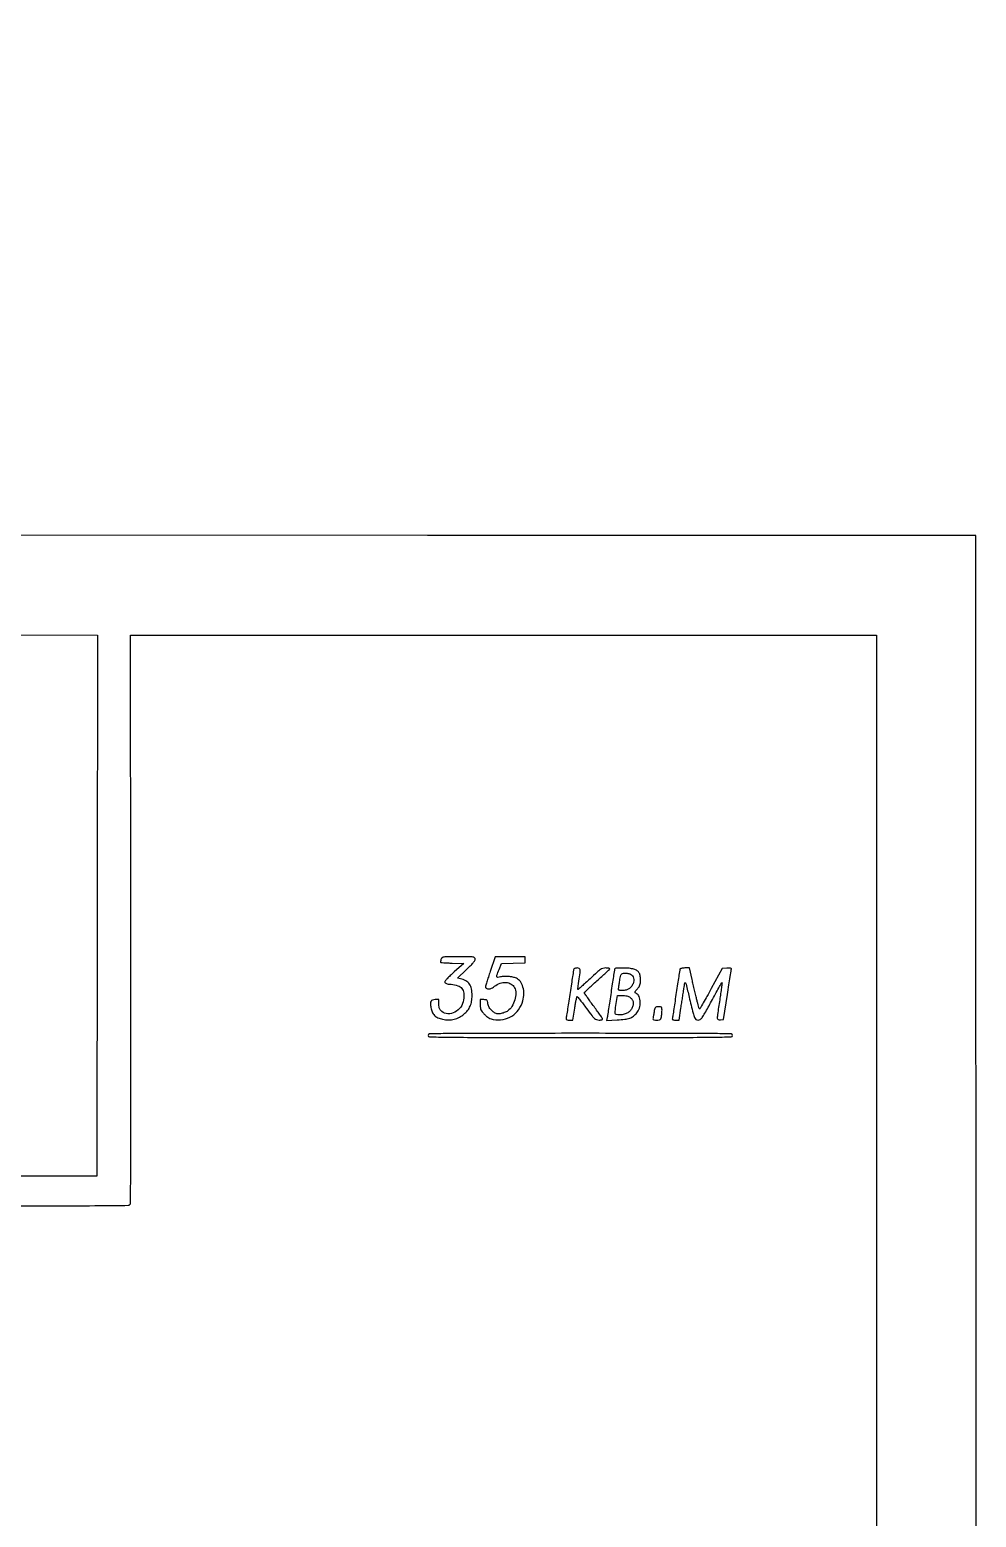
# Model space of a CAD drawing. Extents: x 196 to 2265, y 311 to 3225.
# Drawn here: x 1338 to 2265, y 1768 to 3225 of the extents above; entities that cross this region are included whole.
import ezdxf

# ---------------------------------------------------------------- set-up
doc = ezdxf.new("R2010")
doc.units = 0

msp = doc.modelspace()

# ---------------------------------------------------------------- linework, layer by layer
for points in [[(1103.440814, 1761.771328, 0.000002), (1103.220313, 1613.552226, 0.000232)], [(2264.498244, 656.069174, 0.000006), (2264.694629, 886.679681, 0.000217)], [(196.254809, 1521.81662, 0.000029), (196.150292, 803.811413, 0.000295)], [(1189.779687, 3005.582122, 0.000021), (1189.558795, 3052.736232, 0.383385)], [(2264.818229, 1191.260804, 0.000053), (2264.750481, 1692.603042), (2264.5, 2729.5), (1727.25, 2729.750924), (1190, 2730.001848)], [(1295.751859, 2632.245537), (1404.003717, 2631.991073), (1403.751859, 2366.991714), (1403.5, 2101.992354), (1255.5, 2101.975929, 0.000377)], [(1284.377555, 2073, 0.000297), (1365.591557, 2073.048184, 0.001921), (1406.535549, 2073.254089, 0.000546), (1434.160425, 2073.529333, 0.220214), (1435.870494, 2074.343955, 0.174054), (1436.476218, 2076.013342, 0.000073), (1436.679322, 2138.160696, 0.000796), (1436.805271, 2220.477502, 0.000203), (1436.742939, 2353.84395), (1436.5, 2631.999991), (1801.75, 2631.999995), (2167, 2632), (2167, 1691.5)]]:
    msp.add_lwpolyline(points, format="xyb")
for points in [[(1740.630286, 2314.75, 0.00672), (1740.398441, 2313.835912, 0.007532), (1740.200423, 2312.949947, 0.006995), (1740.053923, 2312.191624, 0.03948), (1740.013655, 2311.781735, 0.389747), (1740.27558, 2311.485654, 0.003844), (1743.342002, 2311.191701, 0.009849), (1747.007238, 2310.941404, 0.005925), (1751.363372, 2310.781735), (1762.726744, 2310.5), (1753.319262, 2302.098306, 0.008672), (1749.46061, 2298.52999, 0.017153), (1746.54888, 2295.544095, 0.014287), (1744.475924, 2293.132111, 0.220772), (1744.215465, 2292.098306, 0.186039), (1744.70018, 2291.31763, 0.082124), (1745.79298, 2290.743969, 0.046236), (1747.630442, 2290.319317, 0.013025), (1750.557387, 2290, -0.058933), (1757.053643, 2288.680797, -0.145943), (1761.001228, 2285.933984, -0.144886), (1762.816188, 2281.458559, -0.057773), (1762.69641, 2274.773236, -0.122063), (1759.92682, 2267.763005, -0.116378), (1754.164258, 2262.709839, -0.130101), (1747.272537, 2261.10025, -0.171929), (1741.305764, 2263.413416, -0.039336), (1739.861278, 2264.868334, -0.080663), (1739.034481, 2266.240808, -0.070722), (1738.623208, 2267.921356, -0.024705), (1738.5, 2270.413416), (1738.5, 2275), (1734.856989, 2275, 0.070908), (1732.178411, 2274.618218, 0.199663), (1730.733003, 2273.455813, 0.135514), (1730.215668, 2271.246, 0.027364), (1730.598363, 2267.192636, 0.067071), (1731.844635, 2262.903721, 0.094038), (1734.105232, 2259.629425, 0.089263), (1737.507564, 2257.296969, 0.054922), (1742.140887, 2255.796569, 0.050448), (1747.925965, 2255.200776, 0.058644), (1753.417308, 2255.836962, 0.060328), (1758.481228, 2257.702683, 0.058675), (1763.00556, 2260.736755, 0.048574), (1766.626975, 2264.503125, 0.0636), (1769.086461, 2268.590575, 0.061415), (1770.495733, 2273.279281, 0.041485), (1770.978038, 2278.848871, 0.046327), (1770.380415, 2285.53629, 0.105685), (1768.452922, 2290.194856, 0.117738), (1764.949778, 2293.352065, 0.065873), (1759.567449, 2295.42453), (1756.634897, 2296.129739), (1765.322335, 2304.31487, 0.00855), (1769.227589, 2308.122462, 0.021748), (1771.888731, 2311.05175, 0.026889), (1773.572462, 2313.312155, 0.148227), (1774.004886, 2314.75, 0.215853), (1773.418499, 2316.037568, 0.146489), (1771.9297, 2316.715592, 0.032376), (1768.499454, 2316.962003, 0.001746), (1757.616631, 2317, 0.001932), (1746.903083, 2316.958605, 0.031001), (1743.29197, 2316.706465, 0.116404), (1741.552032, 2316.044669, 0.180352)], [(1788.724194, 2302.713663, 0.002151), (1786.91378, 2297.15878, 0.003238), (1785.387732, 2292.299269, 0.001306), (1784.118195, 2288.124242, 0.073277), (1784, 2287.322071, 0.183803), (1784.178493, 2286.852919, 0.060268), (1784.742194, 2286.355206, 0.050583), (1785.559553, 2285.906729, 0.038732), (1786.526618, 2285.582675, 0.076642), (1787.949599, 2285.450069, 0.0774), (1789.341309, 2285.753337, 0.056297), (1790.908254, 2286.572145, 0.020739), (1792.918763, 2288.054958, -0.086348), (1798.347859, 2291.053933, -0.100816), (1804.177993, 2291.824771, -0.115112), (1809.263862, 2290.258698, -0.142355), (1812.665278, 2286.680388, -0.125963), (1813.881935, 2281.404452, -0.066113), (1812.82893, 2274.709127, -0.064658), (1810.000032, 2268.325914, -0.101779), (1805.931302, 2263.951083, -0.04283), (1804.43232, 2263.066412, -0.024119), (1802.48463, 2262.244478, -0.023921), (1800.424072, 2261.599686, -0.035814), (1798.57077, 2261.255087, -0.029201), (1796.129759, 2261.123499, -0.081074), (1794.440389, 2261.407102, -0.075377), (1792.859389, 2262.227351, -0.022873), (1790.744765, 2263.919237, -0.031346), (1789.069654, 2265.587017, -0.0466), (1787.848207, 2267.255991, -0.049725), (1787.012102, 2269.035292, -0.043164), (1786.49476, 2271.031018, 0.019649), (1785.997738, 2273.40169, 0.139281), (1785.416713, 2274.410068, 0.164126), (1784.438536, 2274.87768, 0.030154), (1782.412102, 2275), (1779, 2275), (1779, 2269.868421, 0.024224), (1779.148646, 2266.802085, 0.082383), (1779.663726, 2264.875727, 0.073517), (1780.805165, 2263.10445, 0.016776), (1783.25, 2260.494578, 0.022508), (1785.490846, 2258.450628, 0.041843), (1787.504336, 2257.040867, 0.0479), (1789.524303, 2256.11088, 0.042344), (1791.769381, 2255.534985, 0.085008), (1801.349994, 2255.565128, 0.098707), (1809.837374, 2258.852507, 0.098052), (1816.456234, 2265.165989, 0.082779), (1820.658351, 2273.901869, 0.066442), (1821.694877, 2280.738061, 0.074707), (1820.824594, 2287.325636, 0.08494), (1818.246285, 2292.663684, 0.131713), (1814.321255, 2295.899488, 0.053971), (1810.867688, 2297.042769, 0.032288), (1806.585578, 2297.678112, 0.032335), (1802.273986, 2297.756144, 0.05577), (1798.733905, 2297.192196, -0.037506), (1796.027237, 2296.65922, -0.396394), (1795.199318, 2297.269664, -0.131777), (1795.333863, 2298.919399, -0.005509), (1797.399051, 2304.5), (1799.694913, 2310.5), (1811.347456, 2310.781735), (1823, 2311.063471), (1823, 2314.031735), (1823, 2317), (1808.224194, 2317), (1793.448388, 2317)], [(1870.556946, 2304.75, 0.034616), (1870.335966, 2303.789468, 0.00043), (1869.354492, 2297.551562, 0.001269), (1868.243436, 2290.330368, 0.00083), (1866.997501, 2282, -0.000538), (1865.740758, 2273.563686, -0.000747), (1864.595306, 2266.007812, -0.000457), (1863.615608, 2259.648747, -0.00952), (1863.28417, 2257.75, 0.030534), (1863.069128, 2256.115401, 0.227732), (1863.350278, 2255.407533, 0.17156), (1864.138667, 2255.06947, 0.01632), (1866.266458, 2255), (1869.782917, 2255), (1871.521318, 2266.5, -0.004981), (1872.232466, 2270.906919, -0.008228), (1872.93123, 2274.611933, -0.002708), (1873.594104, 2277.748341, -0.368324), (1873.87986, 2277.966156, -0.213774), (1874.269716, 2277.765304, -0.001309), (1876.804434, 2274.57407, -0.005026), (1879.675247, 2270.864133, -0.003143), (1882.965021, 2266.466156, 0.003559), (1888.45948, 2259.133529, 0.043175), (1890.819722, 2256.530276, 0.111074), (1892.777162, 2255.391828, 0.076534), (1895.32201, 2255, 0.016621), (1897.212304, 2255.062855, 0.082129), (1898.245931, 2255.305273, 0.205564), (1898.678434, 2255.750361, 0.185067), (1898.678167, 2256.3963, 0.059952), (1898.18526, 2257.328994, 0.001995), (1895.781967, 2260.76817, 0.003767), (1892.894061, 2264.801051, 0.002611), (1889.571178, 2269.318502, -0.003436), (1886.286028, 2273.800126, -0.005322), (1883.517784, 2277.718718, -0.001874), (1881.187497, 2281.120196, -0.150341), (1881, 2281.729673, -0.202679), (1881.241785, 2282.301642, -0.001901), (1884.598438, 2285.53772, -0.005989), (1888.554324, 2289.23286, -0.003792), (1893.25, 2293.450096, 0.002407), (1897.969265, 2297.66496, 0.003726), (1901.999479, 2301.354278, 0.001202), (1905.451723, 2304.577624, 0.112083), (1905.833333, 2305.142626, 0.406289), (1905.692768, 2305.47414, 0.045177), (1904.830372, 2305.748146, 0.035132), (1903.544283, 2305.938722, 0.019222), (1901.950912, 2306, 0.069929), (1899.15301, 2305.606765, 0.079398), (1896.702074, 2304.45971, 0.034793), (1893.457539, 2301.911583, 0.003814), (1886.476975, 2295.5, -0.001952), (1882.127003, 2291.474622, -0.003148), (1878.387568, 2288.084375, -0.000584), (1875.072446, 2285.123601, -0.183992), (1874.747929, 2285, -0.441614), (1874.586571, 2285.177044, -0.003126), (1874.80944, 2287.423438, -0.008799), (1875.137929, 2290.086341, -0.005214), (1875.61854, 2293.25, 0.004499), (1876.86529, 2301.378504, 0.068076), (1876.885953, 2304.227554, 0.246843), (1875.981917, 2305.513619, 0.119079), (1873.968615, 2306, 0.038685), (1872.780419, 2305.907932, 0.049174), (1871.715991, 2305.632812, 0.057665), (1870.916094, 2305.230104, 0.175226)], [(1910.556946, 2304.75, 0.035137), (1910.336988, 2303.789338, 0.000437), (1909.368919, 2297.551562, 0.001288), (1908.273726, 2290.330368, 0.000843), (1907.046613, 2282, -0.000622), (1905.806275, 2273.553987, -0.000857), (1904.669285, 2265.967879, -0.000541), (1903.695304, 2259.591053, -0.010388), (1903.348969, 2257.614057), (1902.781373, 2254.728115), (1913.140687, 2255.197785, 0.017191), (1920.598219, 2255.793302, 0.056064), (1925.418289, 2256.901951, 0.076892), (1929.007437, 2258.823597, 0.05662), (1932.287123, 2261.92938, 0.10384), (1934.83591, 2266.678455, 0.077001), (1935.621669, 2272.599667, 0.084253), (1934.591769, 2277.958394, 0.182335), (1931.870455, 2281.06933, -0.056453), (1930.812417, 2281.799689, -0.278921), (1930.600845, 2282.460606, -0.114471), (1931.052352, 2283.367007, -0.007608), (1932.95054, 2285.59645, 0.02922), (1934.560965, 2287.662448, 0.067872), (1935.445457, 2289.411702, 0.062024), (1935.872922, 2291.429872, 0.021212), (1936, 2294.424012, 0.046897), (1935.5959, 2298.722941, 0.107475), (1934.330882, 2301.701874, 0.118385), (1932.036885, 2303.711493, 0.064103), (1928.5, 2305.025496, 0.038009), (1923.473404, 2305.793933, 0.022772), (1917.431399, 2305.976356, 0.014165), (1911.783847, 2305.729504, 0.310283)], [(1974.556946, 2304.75, 0.034616), (1974.335966, 2303.789468, 0.00043), (1973.354492, 2297.551562, 0.001269), (1972.243436, 2290.330368, 0.00083), (1970.997501, 2282, -0.000538), (1969.740758, 2273.563686, -0.000747), (1968.595306, 2266.007812, -0.000457), (1967.615608, 2259.648747, -0.00952), (1967.28417, 2257.75, 0.030534), (1967.069128, 2256.115401, 0.227732), (1967.350278, 2255.407533, 0.17156), (1968.138667, 2255.06947, 0.01632), (1970.266458, 2255), (1973.782917, 2255), (1975.541733, 2266.75, -0.000575), (1976.303279, 2271.797922, -0.000456), (1977.137543, 2277.251563, -0.000461), (1977.920662, 2282.308797, -0.001152), (1978.504451, 2286, -0.006337), (1979.448697, 2291.440824, -0.690126), (1979.975408, 2291.535662, -0.076024), (1980.599071, 2290.014334, -0.000632), (1983.608952, 2277.5, 0.001341), (1987.416448, 2261.767563, 0.032771), (1988.768955, 2257.481205, 0.150027), (1990.189434, 2255.68456, 0.15321), (1992.361047, 2255.013023, 0.148009), (1994.514488, 2255.674522, 0.090793), (1996.429995, 2257.543133, 0.028425), (1999.034643, 2261.698839, 0.002105), (2005.451649, 2273.478041, -0.001913), (2009.290508, 2280.531198, -0.00322), (2012.572763, 2286.417, -0.000436), (2015.504631, 2291.585283, -0.495234), (2015.719085, 2291.614249, -0.232244), (2015.821888, 2291.313133, -0.000534), (2015.202612, 2286.519, -0.003268), (2014.459863, 2281.093958, -0.002007), (2013.517436, 2274.712166, 0.00136), (2011.383429, 2260.389686, 0.044901), (2011.190404, 2256.91204, 0.279663), (2012.077446, 2255.5572, 0.136772), (2014.187311, 2255.186642), (2017.374622, 2255.5), (2021.14754, 2280, 0.000314), (2022.596709, 2289.449821, 0.000499), (2023.823846, 2297.539532, 0.000097), (2024.897439, 2304.674334, 0.02495), (2024.960229, 2305.304791, 0.365919), (2024.73219, 2305.6034, 0.026964), (2023.637024, 2305.783643, 0.027503), (2022.16076, 2305.863752, 0.016346), (2020.399854, 2305.804791), (2015.799708, 2305.5), (2005.149854, 2285.780604, -0.00239), (2001.018773, 2278.218122, -0.003894), (1997.432557, 2271.84479, -0.000711), (1994.228305, 2266.27101, -0.25581), (1993.833317, 2266.030604, -0.335747), (1993.510967, 2266.252069, -0.004955), (1992.762732, 2268.579302, -0.011141), (1991.955724, 2271.397601, -0.006843), (1991.124963, 2274.75, 0.000003), (1990.1564, 2278.900844, 0.000002), (1988.911812, 2284.234375, 0.000002), (1987.612095, 2289.803992, 0.000002), (1986.457862, 2294.75), (1983.832434, 2306), (1979.384832, 2306, 0.022541), (1977.53829, 2305.916712, 0.040823), (1976.048872, 2305.658362, 0.051754), (1974.993293, 2305.264934, 0.206692)], [(1926.113609, 2299.939198, -0.10467), (1928.008801, 2298.342976, -0.100989), (1929.12464, 2296.096132, -0.092195), (1929.32817, 2293.41536, -0.072046), (1928.599068, 2290.582861, -0.064993), (1926.904857, 2287.661797, -0.087881), (1924.655166, 2285.607217, -0.084895), (1921.773429, 2284.404417, -0.056566), (1918.210106, 2284, -0.012561), (1915.842383, 2284.05949, -0.094091), (1914.756051, 2284.322883, -0.23773), (1914.322848, 2284.860232, -0.120878), (1914.348553, 2285.75, 0.021492), (1914.574995, 2286.732619, 0.004616), (1914.878204, 2288.454688, 0.004813), (1915.192019, 2290.457419, 0.004574), (1915.472901, 2292.5, -0.008866), (1916.244586, 2297.775736, -0.095953), (1916.988273, 2299.78624, -0.198307), (1918.244839, 2300.709461, -0.060602), (1920.633129, 2301, -0.026196), (1922.117872, 2300.922159, -0.021613), (1923.686091, 2300.688389, -0.022145), (1925.108854, 2300.347026, -0.052958)], [(1926.545455, 2276.545455, -0.06728), (1928.191579, 2274.384755, -0.107855), (1928.87782, 2272.180415, -0.092774), (1928.629176, 2269.653819, -0.040009), (1927.422727, 2266.478402, -0.088746), (1925.519191, 2263.812576, -0.07255), (1922.681576, 2261.748724, -0.06631), (1919.119868, 2260.442326, -0.054837), (1915.098871, 2260, -0.051996), (1912.263066, 2260.295698, -0.284312), (1911.196206, 2261.31336, -0.097508), (1911.061026, 2263.541796, -0.004309), (1912.166411, 2271.25), (1913.346038, 2279), (1918.718474, 2279, -0.018898), (1921.597766, 2278.891133, -0.057138), (1923.522155, 2278.521561, -0.073045), (1925.040801, 2277.788499, -0.047498)], [(1949.477918, 2264.25, -0.001359), (1949.205925, 2262.613263, -0.000988), (1948.894776, 2260.79375, -0.000998), (1948.592686, 2259.068483, -0.00219), (1948.35315, 2257.75, 0.033388), (1948.158487, 2256.098706, 0.241365), (1948.47693, 2255.391482, 0.156959), (1949.342817, 2255.062918, 0.012824), (1951.795545, 2255, 0.020447), (1954.124501, 2255.095278, 0.129984), (1955.231058, 2255.487074, 0.159602), (1955.883258, 2256.335367, 0.035394), (1956.375, 2258.125, 0.016219), (1956.61474, 2259.565108, 0.009167), (1956.816406, 2261.323438, 0.009143), (1956.954957, 2263.105924, 0.014823), (1957, 2264.625, 0.023838), (1956.903392, 2266.650176, 0.177255), (1956.494097, 2267.505767, 0.17273), (1955.623264, 2267.906885, 0.022394), (1953.545313, 2268, 0.028378), (1951.50199, 2267.883937, 0.159159), (1950.519355, 2267.434291, 0.144823), (1949.942051, 2266.467546, 0.022186)], [(1728, 2240, 0.406683), (1729.367719, 2238.596559, 0.003089), (1746.875, 2238.253356, 0.003185), (1778.028904, 2238.033677, 0.00017), (1877, 2238, 0.00017), (1975.971096, 2238.033677, 0.003185), (2007.125, 2238.253356, 0.003089), (2024.632281, 2238.596559, 0.406683), (2026, 2240, 0.406683), (2024.632281, 2241.403441, 0.003089), (2007.125, 2241.746644, 0.003185), (1975.971096, 2241.966323, 0.00017), (1877, 2242, 0.00017), (1778.028904, 2241.966323, 0.003185), (1746.875, 2241.746644, 0.003089), (1729.367719, 2241.403441, 0.406683)]]:
    msp.add_lwpolyline(points, format="xyb", close=True)

doc.saveas('drawing.dxf')
